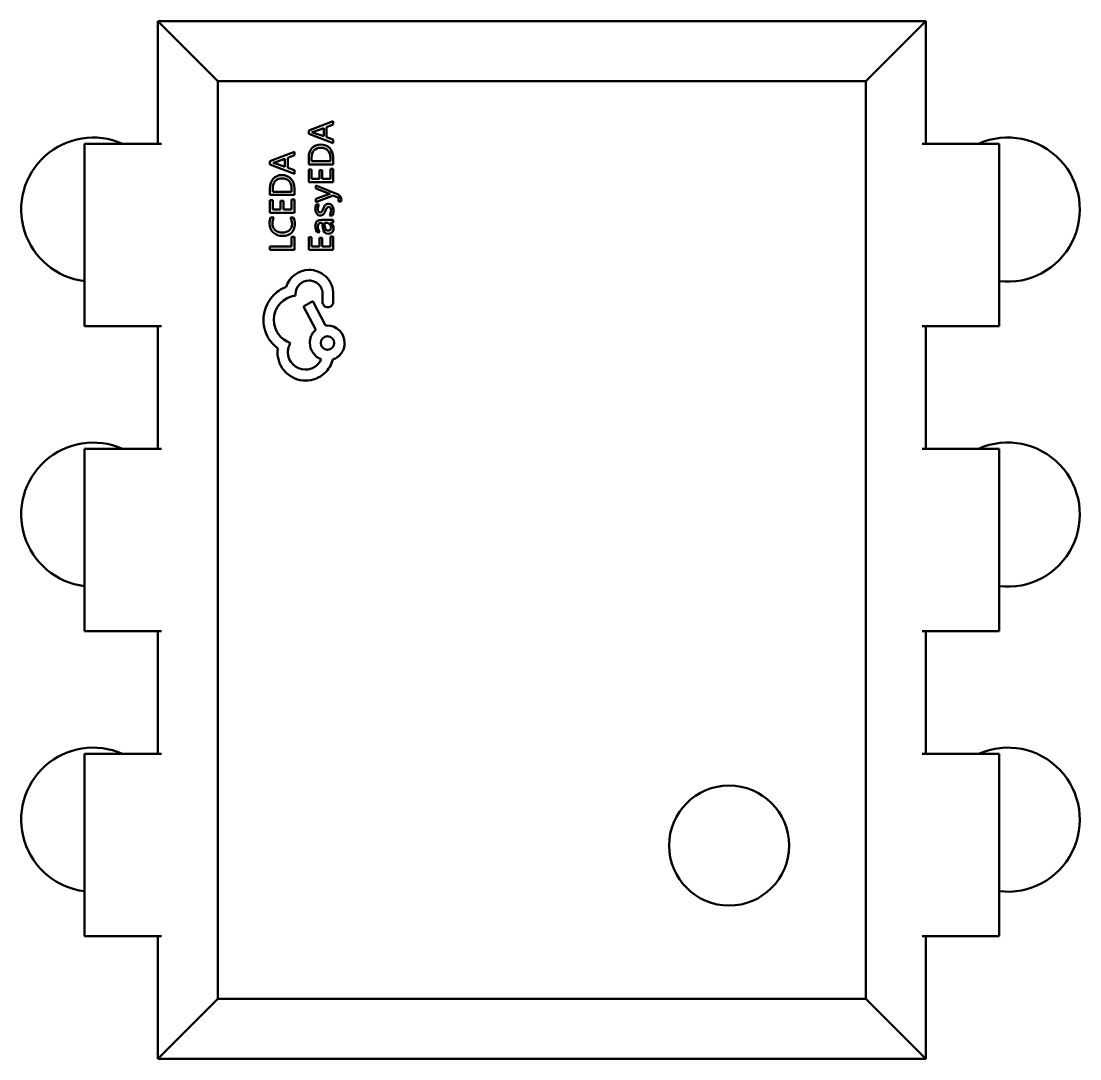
# Model space of a CAD drawing. Header units: millimetres. Extents: x -86 to 841, y -58 to 594.
# Drawn here: x 470.89 to 479.71, y 280.39 to 289.03 of the extents above; entities that cross this region are included whole.
import ezdxf

# ---------------------------------------------------------------- set-up
doc = ezdxf.new("R2010")
doc.units = ezdxf.units.MM
doc.layers.add('Visible (ISO)', color=7, linetype='Continuous', lineweight=50)

msp = doc.modelspace()

# ---------------------------------------------------------------- linework, layer by layer
at = {"layer": 'Visible (ISO)'}
for p, q in [((478.4308, 289.0313), (472.0308, 289.0313)), ((472.0308, 289.0313), (472.0308, 288.0113)), ((472.0308, 289.0313), (472.5308, 288.5313)), ((478.4308, 289.0313), (477.9308, 288.5313)), ((478.4308, 288.0113), (478.4308, 289.0313)), ((477.9308, 288.5313), (472.5308, 288.5313)), ((472.5308, 288.5313), (472.5308, 280.8913)), ((477.9308, 280.8913), (477.9308, 288.5313)), ((473.492, 288.1987), (473.2886, 288.1213)), ((473.4363, 288.149), (473.492, 288.1697)), ((473.492, 288.1697), (473.492, 288.1987)), ((473.2886, 288.1213), (473.2886, 288.0932)), ((473.2886, 288.0932), (473.492, 288.0157)), ((473.3146, 288.107), (473.3146, 288.1064)), ((473.4134, 288.1409), (473.3288, 288.1102)), ((473.3288, 288.103), (473.4134, 288.0726)), ((473.4134, 288.0726), (473.4134, 288.1409)), ((473.4363, 288.0643), (473.4363, 288.149)), ((473.492, 288.0448), (473.4363, 288.0643)), ((471.9208, 288.0113), (471.4208, 288.0113)), ((471.4208, 288.0113), (471.4208, 286.4913)), ((472.0634, 288.0113), (471.9208, 288.0113)), ((473.492, 288.0157), (473.492, 288.0448)), ((478.5408, 288.0113), (478.3981, 288.0113)), ((479.0408, 288.0113), (478.5408, 288.0113)), ((479.0408, 288.0113), (479.0408, 286.4913)), ((473.1693, 287.9441), (472.9659, 287.8666)), ((473.0907, 287.8862), (473.0062, 287.8555)), ((473.0907, 287.8179), (473.0907, 287.8862)), ((473.1137, 287.8943), (473.1693, 287.915)), ((473.1137, 287.8096), (473.1137, 287.8943)), ((473.1693, 287.915), (473.1693, 287.9441)), ((473.2886, 287.8969), (473.2886, 287.8389)), ((473.312, 287.8959), (473.312, 287.8651)), ((473.4688, 287.8651), (473.4688, 287.8947)), ((473.492, 287.8389), (473.492, 287.8948)), ((472.9659, 287.8666), (472.9659, 287.8385)), ((472.9659, 287.8385), (473.1693, 287.7611)), ((472.9919, 287.8523), (472.9919, 287.8517)), ((473.0062, 287.8483), (473.0907, 287.8179)), ((473.1693, 287.7901), (473.1137, 287.8096)), ((473.2886, 287.8389), (473.492, 287.8389)), ((473.312, 287.8651), (473.4688, 287.8651)), ((473.492, 287.8005), (473.4688, 287.8005)), ((473.4688, 287.8005), (473.4688, 287.7173)), ((473.492, 287.6911), (473.492, 287.8005)), ((473.1693, 287.7611), (473.1693, 287.7901)), ((473.312, 287.7958), (473.2886, 287.7958)), ((473.2886, 287.7958), (473.2886, 287.6911)), ((473.312, 287.7173), (473.312, 287.7958)), ((473.3771, 287.7173), (473.312, 287.7173)), ((473.4004, 287.7901), (473.3771, 287.7901)), ((473.3771, 287.7901), (473.3771, 287.7173)), ((473.4004, 287.7173), (473.4004, 287.7901)), ((473.4688, 287.7173), (473.4004, 287.7173)), ((472.9659, 287.6422), (472.9659, 287.5842)), ((472.9893, 287.6412), (472.9893, 287.6104)), ((473.1461, 287.6104), (473.1461, 287.64)), ((473.1693, 287.5842), (473.1693, 287.6401)), ((473.2886, 287.6911), (473.492, 287.6911)), ((473.3467, 287.6636), (473.3467, 287.6372)), ((473.5139, 287.5977), (473.3467, 287.6636)), ((473.3467, 287.6372), (473.4561, 287.5976)), ((472.9659, 287.5842), (473.1693, 287.5842)), ((472.9893, 287.5411), (472.9659, 287.5411)), ((472.9659, 287.5411), (472.9659, 287.4364)), ((472.9893, 287.6104), (473.1461, 287.6104)), ((472.9893, 287.4626), (472.9893, 287.5411)), ((473.0777, 287.5354), (473.0544, 287.5354)), ((473.0544, 287.5354), (473.0544, 287.4626)), ((473.0777, 287.4626), (473.0777, 287.5354)), ((473.1693, 287.5458), (473.1461, 287.5458)), ((473.1461, 287.5458), (473.1461, 287.4626)), ((473.1693, 287.4364), (473.1693, 287.5458)), ((473.4559, 287.5906), (473.3467, 287.5527)), ((473.3467, 287.5242), (473.4917, 287.5812)), ((473.3467, 287.5527), (473.3467, 287.5242)), ((473.4678, 287.5938), (473.4559, 287.5906)), ((473.4678, 287.5944), (473.4678, 287.5938)), ((473.4917, 287.5812), (473.5181, 287.57)), ((473.0544, 287.4626), (472.9893, 287.4626)), ((473.1461, 287.4626), (473.0777, 287.4626)), ((473.3746, 287.504), (473.3498, 287.504)), ((473.5356, 287.5295), (473.5583, 287.5295)), ((472.9659, 287.4364), (473.1693, 287.4364)), ((472.9983, 287.3957), (472.9708, 287.3957)), ((473.1609, 287.3957), (473.1357, 287.3957)), ((473.492, 287.3783), (473.3985, 287.3783)), ((473.4606, 287.4128), (473.4869, 287.4128)), ((473.492, 287.3528), (473.492, 287.3783)), ((473.3569, 287.2758), (473.3816, 287.2758)), ((473.3996, 287.3528), (473.4057, 287.3098)), ((473.4191, 287.3528), (473.4237, 287.3188)), ((473.433, 287.3528), (473.4191, 287.3528)), ((473.4695, 287.3522), (473.4695, 287.3528)), ((473.4695, 287.3528), (473.492, 287.3528)), ((473.1693, 287.2351), (473.1461, 287.2351)), ((473.1461, 287.2351), (473.1461, 287.1541)), ((473.1693, 287.1278), (473.1693, 287.2351)), ((473.312, 287.2326), (473.2886, 287.2326)), ((473.2886, 287.2326), (473.2886, 287.1278)), ((473.312, 287.1541), (473.312, 287.2326)), ((473.4004, 287.2268), (473.3771, 287.2268)), ((473.3771, 287.2268), (473.3771, 287.1541)), ((473.4004, 287.1541), (473.4004, 287.2268)), ((473.492, 287.2372), (473.4688, 287.2372)), ((473.4688, 287.2372), (473.4688, 287.1541)), ((473.492, 287.1278), (473.492, 287.2372)), ((473.1461, 287.1541), (472.9659, 287.1541)), ((472.9659, 287.1541), (472.9659, 287.1278)), ((472.9659, 287.1278), (473.1693, 287.1278)), ((473.2886, 287.1278), (473.492, 287.1278)), ((473.3771, 287.1541), (473.312, 287.1541)), ((473.4688, 287.1541), (473.4004, 287.1541)), ((473.1789, 286.7473), (473.1789, 286.7588)), ((473.4045, 286.7675), (473.4045, 286.7025)), ((473.4927, 286.6909), (473.4927, 286.7762)), ((473.322, 286.6996), (473.2454, 286.6547)), ((473.2454, 286.6547), (473.3466, 286.461)), ((473.429, 286.4971), (473.322, 286.6996)), ((471.4208, 286.4913), (471.9208, 286.4913)), ((471.9208, 286.4913), (472.0634, 286.4913)), ((472.0308, 286.4913), (472.0308, 285.4713)), ((473.4435, 286.4971), (473.429, 286.4971)), ((478.3981, 286.4913), (478.5408, 286.4913)), ((478.4308, 285.4713), (478.4308, 286.4913)), ((478.5408, 286.4913), (479.0408, 286.4913)), ((471.9208, 285.4713), (471.4208, 285.4713)), ((471.4208, 285.4713), (471.4208, 283.9513)), ((472.0634, 285.4713), (471.9208, 285.4713)), ((478.5408, 285.4713), (478.3981, 285.4713)), ((479.0408, 285.4713), (478.5408, 285.4713)), ((479.0408, 285.4713), (479.0408, 283.9513)), ((471.4208, 283.9513), (471.9208, 283.9513)), ((471.9208, 283.9513), (472.0634, 283.9513)), ((472.0308, 283.9513), (472.0308, 282.9313)), ((478.3981, 283.9513), (478.5408, 283.9513)), ((478.4308, 282.9313), (478.4308, 283.9513)), ((478.5408, 283.9513), (479.0408, 283.9513)), ((471.9208, 282.9313), (471.4208, 282.9313)), ((471.4208, 282.9313), (471.4208, 281.4113)), ((472.0634, 282.9313), (471.9208, 282.9313)), ((478.5408, 282.9313), (478.3981, 282.9313)), ((479.0408, 282.9313), (478.5408, 282.9313)), ((479.0408, 282.9313), (479.0408, 281.4113)), ((471.4208, 281.4113), (471.9208, 281.4113)), ((471.9208, 281.4113), (472.0634, 281.4113)), ((472.0308, 281.4113), (472.0308, 280.3913)), ((478.3981, 281.4113), (478.5408, 281.4113)), ((478.4308, 280.3913), (478.4308, 281.4113)), ((478.5408, 281.4113), (479.0408, 281.4113)), ((472.0308, 280.3913), (472.5308, 280.8913)), ((472.5308, 280.8913), (477.9308, 280.8913)), ((478.4308, 280.3913), (477.9308, 280.8913)), ((472.0308, 280.3913), (478.4308, 280.3913))]:
    msp.add_line(p, q, dxfattribs=at)
msp.add_circle((476.791, 282.1672), 0.5, dxfattribs=at)
for centre, start, end in [((471.493, 287.4626), 66.1246, 263.08651), ((479.113, 287.4626), 263.08651, 113.87511), ((471.493, 284.9226), 66.1246, 263.08655), ((479.113, 284.9226), 263.08655, 113.87511), ((471.493, 282.3826), 66.1246, 263.08659), ((479.113, 282.3826), 263.08659, 113.87511)]:
    msp.add_arc(centre, 0.6, start, end, dxfattribs=at)
for centre, major_axis, ratio, start_param, end_param in [((476.8229, 283.8841), (-3.4855, 4.0767), 0.103718, 6.194741, 6.299185), ((459.4874, 265.0867), (13.9562, 22.9034), 0.058151, 6.266862, 6.318605), ((468.2437, 281.3914), (5.1974, 6.5695), 0.088029, 6.271455, 6.352716), ((455.7512, 276.8666), (17.7241, 11.0918), 0.069256, 6.239872, 6.296552), ((486.5029, 278.135), (13.1749, -9.8156), 0.066126, 3.136953, 3.190818), ((465.5516, 281.5492), (7.9002, 6.4012), 0.081091, 6.217575, 6.290791), ((476.5003, 283.6294), (-3.4855, 4.0767), 0.103718, 6.194741, 6.299185), ((459.1648, 264.832), (13.9562, 22.9034), 0.058151, 6.266862, 6.318605), ((467.9211, 281.1367), (5.1974, 6.5695), 0.088029, 6.271455, 6.352716), ((455.4286, 276.6119), (17.7241, 11.0918), 0.069256, 6.239872, 6.296552), ((486.1803, 277.8803), (13.1749, -9.8156), 0.066126, 3.136953, 3.190818), ((465.2289, 281.2945), (7.9002, 6.4012), 0.081091, 6.217575, 6.290791), ((473.5164, 287.5895), (-0.0315, 0.0737), 0.416627, 3.605484, 3.914095), ((473.4423, 287.5887), (0.0655, 0.1481), 0.308323, 2.953667, 3.27707), ((473.6636, 288.9002), (0.2707, 1.4577), 0.038733, 3.205675, 3.341922), ((473.4253, 288.2146), (0.0246, 0.7973), 0.112393, 3.231673, 3.439607), ((473.4418, 287.092), (-0.0027, 0.4151), 0.172865, 0.150241, 0.427799), ((473.393, 287.1712), (0.0533, 0.3102), 0.092739, 0.158987, 0.458158), ((474.6173, 285.3348), (-1.1827, 2.1719), 0.115, 6.220642, 6.309192), ((472.6396, 285.9305), (0.8308, 1.5763), 0.138063, 6.211748, 6.35583), ((467.7903, 278.7929), (5.6747, 8.6892), 0.038112, 6.224894, 6.30807), ((472.0483, 286.2593), (1.4324, 1.2392), 0.165872, 6.140655, 6.267037), ((469.1983, 290.1024), (4.2851, -2.6957), 0.118939, 0.011679, 0.074684), ((473.947, 286.2051), (-0.9589, 1.2136), 0.183486, 0.098091, 0.22818), ((471.2942, 286.3203), (-1.8424, -1.074), 0.20241, 3.024148, 3.145399), ((473.0354, 288.0674), (-0.3697, 0.6496), 0.212187, 3.021435, 3.170188), ((467.0353, 296.0405), (-6.0994, 8.7794), 0.091427, 3.07816, 3.155207), ((467.3144, 290.641), (-5.826, 3.3345), 0.097346, 3.111542, 3.197252), ((483.4366, 279.0179), (-10.0667, 8.3245), 0.041306, 6.233277, 6.317329), ((473.826, 287.7901), (0.3914, 0.4977), 0.179873, 3.117946, 3.28212), ((472.5128, 286.846), (0.9578, 0.4856), 0.178116, 6.193132, 6.3503), ((472.7097, 287.8606), (0.7596, -0.5641), 0.157797, 6.268864, 6.399838), ((469.8221, 285.2939), (3.6673, 2.0388), 0.103328, 6.225803, 6.3446), ((468.6875, 290.8664), (4.7989, -3.5893), 0.081663, 6.275199, 6.344189), ((473.289, 286.7605), (0.194, 0.0589), 0.988956, 0.525582, 1.2729), ((473.2474, 286.7445), (0.2366, 0.0753), 0.895466, 6.08302, 6.754291), ((473.2289, 286.5548), (0.3054, 0.0933), 0.934799, 2.161009, 2.863779), ((473.1504, 286.5462), (0.1145, 0.2702), 0.837988, 0.664941, 1.170004), ((473.4107, 286.5865), (0.4931, 0.1033), 0.759986, 2.983563, 3.463545), ((473.2977, 286.2827), (0.261, 0.071), 0.926516, 2.894555, 3.629146), ((472.5274, 286.7185), (0.9356, -0.5673), 0.458145, 6.150337, 6.420277), ((473.2631, 286.2673), (0.2314, 0.0126), 0.986122, 3.865476, 4.657271), ((473.2702, 286.2604), (0.2002, 0.1097), 0.961885, 4.194335, 4.952705)]:
    msp.add_ellipse(centre, major_axis=major_axis, ratio=ratio, start_param=start_param, end_param=end_param, dxfattribs=at)
for points in [[(473.3288, 288.1102), (473.326, 288.1092), (473.3213, 288.1081), (473.3146, 288.107)], [(473.3146, 288.1064), (473.3207, 288.1054), (473.3255, 288.1043), (473.3288, 288.103)], [(473.3155, 287.9738), (473.2975, 287.9534), (473.2886, 287.9277), (473.2886, 287.8969)], [(473.3877, 288.0045), (473.3575, 288.0045), (473.3335, 287.9942), (473.3155, 287.9738)], [(473.0062, 287.8555), (473.0034, 287.8545), (472.9987, 287.8534), (472.9919, 287.8523)], [(472.9919, 287.8517), (472.9981, 287.8507), (473.0029, 287.8496), (473.0062, 287.8483)], [(472.9929, 287.7191), (472.9749, 287.6987), (472.9659, 287.673), (472.9659, 287.6422)], [(473.065, 287.7498), (473.0349, 287.7498), (473.0109, 287.7395), (472.9929, 287.7191)], [(473.4561, 287.5976), (473.4612, 287.596), (473.4651, 287.595), (473.4678, 287.5944)], [(473.5604, 287.5459), (473.5604, 287.5682), (473.5449, 287.5854), (473.5139, 287.5977)], [(473.5181, 287.57), (473.5318, 287.5642), (473.5385, 287.5555), (473.5385, 287.5439)], [(473.5385, 287.5439), (473.5385, 287.5392), (473.5376, 287.5344), (473.5356, 287.5295)], [(473.3498, 287.504), (473.3455, 287.4934), (473.3434, 287.4819), (473.3434, 287.4696)], [(473.3434, 287.4696), (473.3434, 287.4537), (473.3472, 287.4402), (473.3549, 287.4293)], [(473.3641, 287.4671), (473.3641, 287.4808), (473.3676, 287.4931), (473.3746, 287.504)], [(473.3695, 287.447), (473.3658, 287.4521), (473.3641, 287.4589), (473.3641, 287.4671)], [(473.3971, 287.4448), (473.3939, 287.4411), (473.3894, 287.4393), (473.3836, 287.4393)], [(473.4411, 287.4782), (473.4448, 287.4826), (473.4493, 287.4848), (473.4549, 287.4848)], [(473.4746, 287.4547), (473.4746, 287.4398), (473.4699, 287.4258), (473.4606, 287.4128)], [(472.9862, 287.3478), (472.9862, 287.3652), (472.9902, 287.3811), (472.9983, 287.3957)], [(473.1728, 287.3394), (473.1728, 287.3619), (473.1688, 287.3807), (473.1609, 287.3957)], [(473.3985, 287.3783), (473.3617, 287.3783), (473.3434, 287.3608), (473.3434, 287.3258)], [(473.3549, 287.4293), (473.3627, 287.4185), (473.373, 287.413), (473.3859, 287.413)], [(472.9625, 287.3475), (472.9625, 287.3173), (472.9725, 287.2924), (472.9925, 287.2728)], [(473.0088, 287.2923), (472.9937, 287.3066), (472.9862, 287.3251), (472.9862, 287.3478)], [(472.9925, 287.2728), (473.0124, 287.2532), (473.0387, 287.2434), (473.0715, 287.2434)], [(473.0699, 287.271), (473.0443, 287.271), (473.024, 287.2781), (473.0088, 287.2923)], [(473.1279, 287.2909), (473.1136, 287.2776), (473.0943, 287.271), (473.0699, 287.271)], [(473.145, 287.2695), (473.1635, 287.2869), (473.1728, 287.3102), (473.1728, 287.3394)], [(473.3434, 287.3258), (473.3434, 287.3069), (473.3479, 287.2902), (473.3569, 287.2758)], [(473.3816, 287.2758), (473.37, 287.2902), (473.3641, 287.306), (473.3641, 287.3234)], [(473.4057, 287.3098), (473.4101, 287.2777), (473.4259, 287.2616), (473.4531, 287.2616)], [(473.4237, 287.3188), (473.4253, 287.3069), (473.4282, 287.2987), (473.4326, 287.2942)], [(473.4626, 287.3419), (473.4548, 287.3492), (473.445, 287.3528), (473.433, 287.3528)], [(473.451, 287.2874), (473.458, 287.2874), (473.4636, 287.2899), (473.4679, 287.2948)], [(473.4531, 287.2616), (473.4661, 287.2616), (473.4764, 287.2658), (473.484, 287.2741)], [(473.2902, 286.9613), (473.2035, 286.9598), (473.1268, 286.9006), (473.1008, 286.8181)], [(473.1789, 286.7588), (473.1789, 286.821), (473.2295, 286.8716), (473.2917, 286.8716)], [(472.9981, 286.5448), (472.9981, 286.6489), (473.0777, 286.7357), (473.1789, 286.7473)], [(473.4045, 286.7025), (473.4045, 286.6996), (473.403, 286.6967), (473.403, 286.6938)], [(473.137, 286.3511), (473.056, 286.3785), (472.9981, 286.4537), (472.9981, 286.5448)], [(473.5881, 286.3525), (473.5881, 286.4321), (473.523, 286.4971), (473.4435, 286.4971)], [(472.9678, 286.3699), (472.9851, 286.3453), (473.0068, 286.325), (473.0314, 286.3063)], [(473.0314, 286.3063), (473.03, 286.2947), (473.0285, 286.2846), (473.0285, 286.273)], [(473.2975, 286.3525), (473.2975, 286.2903), (473.3379, 286.2368), (473.3929, 286.2166)], [(473.2599, 286.1298), (473.1803, 286.1298), (473.1153, 286.1949), (473.1153, 286.2744)]]:
    msp.add_open_spline(points, degree=3, dxfattribs=at)
for points, knots in [([(473.2917, 286.8716), (473.3061, 286.8716), (473.3204, 286.869), (473.3467, 286.8586), (473.3586, 286.8511), (473.379, 286.8323), (473.3873, 286.8211), (473.3997, 286.7958), (473.4034, 286.7819), (473.4045, 286.7675)], [-0.01699175, -0.01699175, -0.01699175, -0.01699175, -0.01265521, -0.01265521, -0.00847509, -0.00847509, -0.00431872, -0.00431872, 0, 0, 0, 0]), ([(473.403, 286.6938), (473.403, 286.688), (473.4041, 286.6823), (473.4086, 286.6714), (473.412, 286.6664), (473.4204, 286.6579), (473.4254, 286.6546), (473.4363, 286.6501), (473.442, 286.6489), (473.4478, 286.6489)], [-0.007072605, -0.007072605, -0.007072605, -0.007072605, -0.005329969, -0.005329969, -0.003536303, -0.003536303, -0.001742637, -0.001742637, 0, 0, 0, 0]), ([(473.4478, 286.6489), (473.4535, 286.6489), (473.4592, 286.6501), (473.4696, 286.6544), (473.4743, 286.6575), (473.4825, 286.6651), (473.4859, 286.6696), (473.4908, 286.6797), (473.4923, 286.6852), (473.4927, 286.6909)], [-0.006766812, -0.006766812, -0.006766812, -0.006766812, -0.005056511, -0.005056511, -0.003378428, -0.003378428, -0.001706111, -0.001706111, 0, 0, 0, 0]), ([(473.3466, 286.461), (473.3389, 286.4544), (473.332, 286.4469), (473.3197, 286.4306), (473.3145, 286.4218), (473.3061, 286.4032), (473.3029, 286.3936), (473.2986, 286.3734), (473.2975, 286.363), (473.2975, 286.3525)], [-0.01230739, -0.01230739, -0.01230739, -0.01230739, -0.00925962, -0.00925962, -0.00618826, -0.00618826, -0.00314454, -0.00314454, 0, 0, 0, 0]), ([(473.5013, 286.3511), (473.5013, 286.3829), (473.4753, 286.4075), (473.445, 286.4075), (473.4131, 286.4075), (473.3886, 286.3814), (473.3886, 286.3511)], [0, 0, 0, 0, 1, 1, 1, 2, 2, 2, 2]), ([(473.1153, 286.2744), (473.1153, 286.2877), (473.1173, 286.301), (473.1246, 286.3268), (473.13, 286.3395), (473.137, 286.3511)], [-0.008002984, -0.008002984, -0.008002984, -0.008002984, -0.004044902, -0.004044902, 0, 0, 0, 0]), ([(473.3886, 286.3511), (473.3886, 286.3207), (473.4131, 286.2947), (473.4768, 286.2947), (473.5013, 286.3207), (473.5013, 286.3511)], [2, 2, 2, 2, 3, 3, 4, 4, 4, 4]), ([(473.4898, 286.2152), (473.5041, 286.2198), (473.5176, 286.2268), (473.5418, 286.2446), (473.5523, 286.2553), (473.5696, 286.2796), (473.5764, 286.293), (473.5857, 286.3218), (473.5881, 286.3371), (473.5881, 286.3525)], [-0.01812432, -0.01812432, -0.01812432, -0.01812432, -0.01358729, -0.01358729, -0.00910591, -0.00910591, -0.00463177, -0.00463177, 0, 0, 0, 0]), ([(473.3929, 286.2166), (473.387, 286.2037), (473.3793, 286.1918), (473.361, 286.1704), (473.3503, 286.161), (473.3271, 286.1458), (473.3147, 286.14), (473.288, 286.1319), (473.274, 286.1298), (473.2599, 286.1298)], [-0.01682851, -0.01682851, -0.01682851, -0.01682851, -0.01258407, -0.01258407, -0.00835385, -0.00835385, -0.00424984, -0.00424984, 0, 0, 0, 0])]:
    msp.add_open_spline(points, degree=3, knots=knots, dxfattribs=at)

doc.saveas('drawing.dxf')
